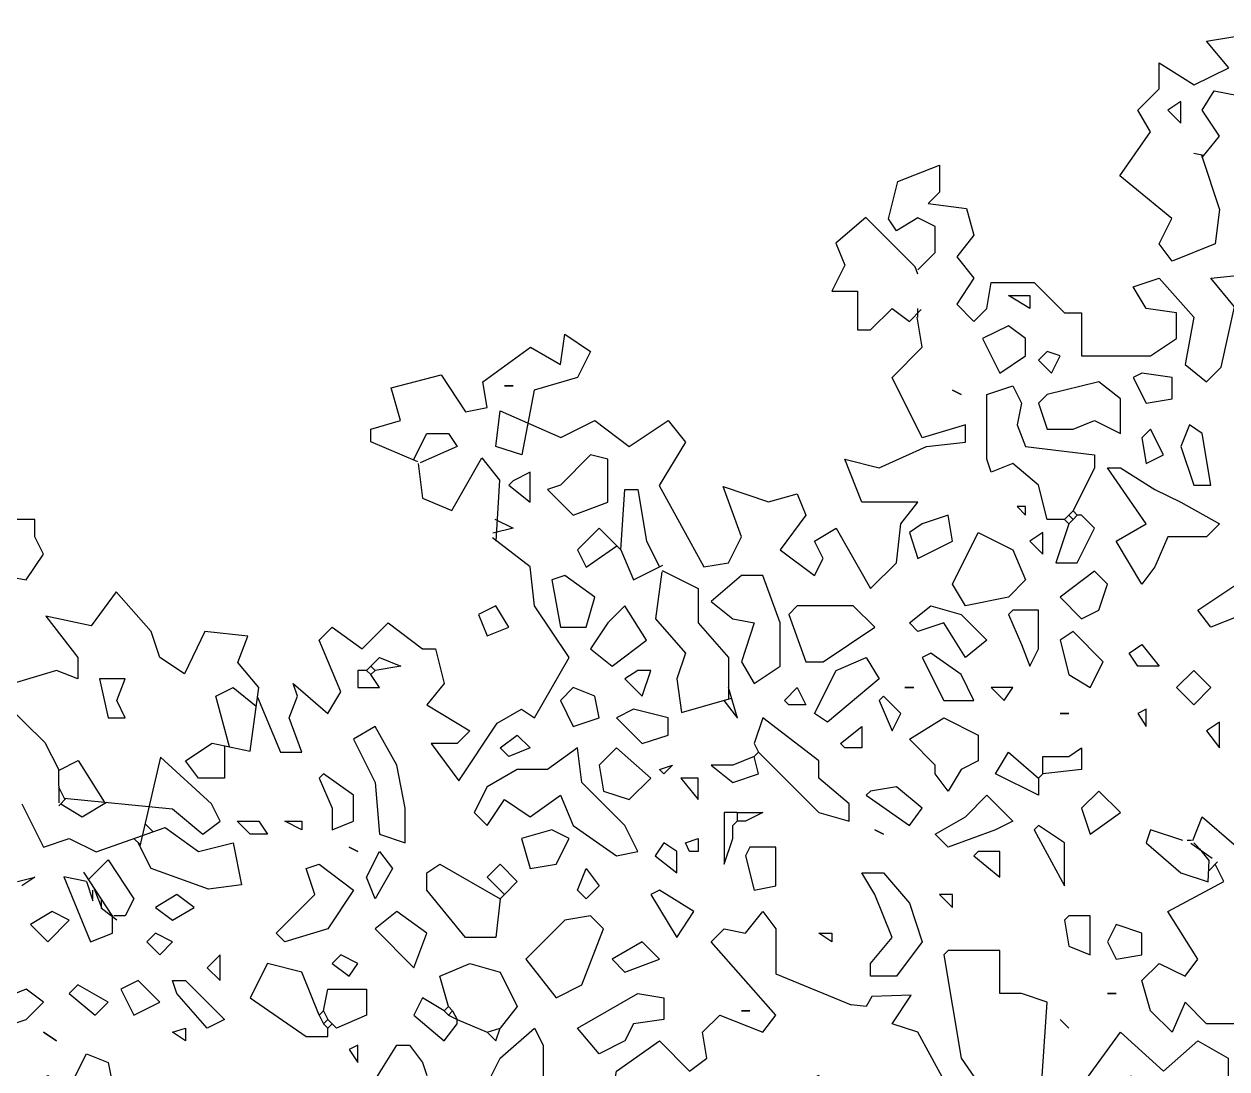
# Model space of a CAD drawing. Header units: metres. Extents: x -3.8 to 7.9, y -0.6 to 14.
# Drawn here: x -1.485 to -0.128, y 11.843 to 13.022 of the extents above; entities that cross this region are included whole.
import ezdxf

# ---------------------------------------------------------------- set-up
doc = ezdxf.new("R2010")
doc.units = ezdxf.units.M
doc.layers.add('ceco.net 88 green shadow', color=102, linetype='Continuous')
doc.layers.add('ceco.net 88 pair trees', color=7, linetype='Continuous')

msp = doc.modelspace()

# ---------------------------------------------------------------- linework, layer by layer
at = {"layer": 'ceco.net 88 green shadow', "linetype": 'Continuous'}
for p, q in [((-0.1805, 12.9345), (-0.1951, 12.9248)), ((-0.1805, 12.9102), (-0.1805, 12.9345)), ((-0.1951, 12.9248), (-0.1805, 12.9102)), ((-0.3749, 12.7158), (-0.3506, 12.7158)), ((-0.3506, 12.7013), (-0.3749, 12.7158)), ((-0.3506, 12.7158), (-0.3506, 12.7013)), ((-0.3749, 12.6818), (-0.4041, 12.6672)), ((-0.3555, 12.6672), (-0.3749, 12.6818)), ((-0.4041, 12.6672), (-0.3846, 12.6284)), ((-0.3555, 12.6478), (-0.3555, 12.6672)), ((-0.3846, 12.6284), (-0.3555, 12.6478)), ((-0.3312, 12.6527), (-0.3409, 12.6429)), ((-0.3166, 12.6478), (-0.3312, 12.6527)), ((-0.3263, 12.6284), (-0.3166, 12.6478)), ((-0.3409, 12.6429), (-0.3263, 12.6284)), ((-0.2243, 12.6284), (-0.234, 12.6235)), ((-0.234, 12.6235), (-0.2194, 12.5943)), ((-0.1902, 12.6235), (-0.2243, 12.6284)), ((-0.1902, 12.5992), (-0.1902, 12.6235)), ((-0.9435, 12.6138), (-0.9338, 12.6138)), ((-0.9338, 12.6138), (-0.9435, 12.6138)), ((-0.4381, 12.6089), (-0.4284, 12.6041)), ((-0.4284, 12.6041), (-0.4381, 12.6089)), ((-0.3992, 12.6041), (-0.3701, 12.6138)), ((-0.3701, 12.6138), (-0.3603, 12.5943)), ((-0.2729, 12.6186), (-0.3312, 12.6041)), ((-0.2486, 12.5992), (-0.2729, 12.6186)), ((-0.3992, 12.5749), (-0.3992, 12.6041)), ((-0.3603, 12.5943), (-0.3652, 12.57)), ((-0.3312, 12.6041), (-0.3409, 12.5943)), ((-0.3409, 12.5943), (-0.3312, 12.5652)), ((-0.2486, 12.5603), (-0.2486, 12.5992)), ((-0.2194, 12.5943), (-0.1902, 12.5992)), ((-0.3992, 12.5312), (-0.3992, 12.5749)), ((-0.3652, 12.57), (-0.3555, 12.5457)), ((-0.302, 12.5652), (-0.2777, 12.5749)), ((-0.2777, 12.5749), (-0.2486, 12.5603)), ((-0.1708, 12.57), (-0.1805, 12.5457)), ((-0.1562, 12.5603), (-0.1708, 12.57)), ((-0.3312, 12.5652), (-0.302, 12.5652)), ((-0.2145, 12.5652), (-0.2243, 12.5555)), ((-0.2243, 12.5555), (-0.2194, 12.5263)), ((-0.2, 12.536), (-0.2145, 12.5652)), ((-0.1465, 12.502), (-0.1562, 12.5603)), ((-0.3555, 12.5457), (-0.2777, 12.536)), ((-0.1805, 12.5457), (-0.1659, 12.502)), ((-0.8463, 12.536), (-0.8804, 12.502)), ((-0.8269, 12.5312), (-0.8463, 12.536)), ((-0.8269, 12.4826), (-0.8269, 12.5312)), ((-0.3944, 12.5166), (-0.3992, 12.5312)), ((-0.3701, 12.5263), (-0.3944, 12.5166)), ((-0.3409, 12.502), (-0.3701, 12.5263)), ((-0.2777, 12.536), (-0.2777, 12.5214)), ((-0.2194, 12.5263), (-0.2, 12.536)), ((-0.9144, 12.5166), (-0.9338, 12.5069)), ((-0.9144, 12.4826), (-0.9144, 12.5166)), ((-0.2777, 12.5214), (-0.302, 12.4728)), ((-0.2631, 12.5214), (-0.2486, 12.5214)), ((-0.2194, 12.4583), (-0.2631, 12.5214)), ((-0.2486, 12.5214), (-0.2097, 12.4971)), ((-0.9338, 12.5069), (-0.9387, 12.502)), ((-0.9387, 12.502), (-0.9144, 12.4826)), ((-0.8804, 12.502), (-0.8949, 12.4971)), ((-0.3312, 12.4631), (-0.3409, 12.502)), ((-0.1659, 12.502), (-0.1465, 12.502)), ((-0.8949, 12.4971), (-0.8658, 12.468)), ((-0.2097, 12.4971), (-0.1805, 12.4826)), ((-0.8658, 12.468), (-0.8269, 12.4826)), ((-0.3652, 12.4777), (-0.3555, 12.468)), ((-0.3555, 12.4777), (-0.3652, 12.4777)), ((-0.3555, 12.468), (-0.3555, 12.4777)), ((-0.3069, 12.468), (-0.302, 12.4728)), ((-0.302, 12.4728), (-0.2972, 12.468)), ((-0.1805, 12.4826), (-0.1368, 12.4583)), ((-1.4733, 12.4631), (-1.4976, 12.4631)), ((-1.4733, 12.4437), (-1.4733, 12.4631)), ((-0.4721, 12.4583), (-0.4867, 12.4485)), ((-0.443, 12.468), (-0.4721, 12.4583)), ((-0.4381, 12.4388), (-0.443, 12.468)), ((-0.3117, 12.4631), (-0.3312, 12.4631)), ((-0.3069, 12.4583), (-0.3215, 12.4145)), ((-0.3117, 12.4631), (-0.3069, 12.468)), ((-0.3117, 12.4631), (-0.3069, 12.4583)), ((-0.3069, 12.468), (-0.302, 12.4631)), ((-0.3069, 12.4583), (-0.302, 12.4631)), ((-0.302, 12.4631), (-0.2972, 12.468)), ((-0.2923, 12.468), (-0.2972, 12.468)), ((-0.2777, 12.4534), (-0.2923, 12.468)), ((-0.2534, 12.4388), (-0.2194, 12.4583)), ((-0.1368, 12.4583), (-0.1514, 12.4437)), ((-0.4867, 12.4485), (-0.477, 12.4194)), ((-0.4381, 12.3902), (-0.4089, 12.4485)), ((-0.4089, 12.4485), (-0.3701, 12.4291)), ((-0.336, 12.4485), (-0.3506, 12.4388)), ((-0.336, 12.4242), (-0.336, 12.4485)), ((-0.2972, 12.4145), (-0.2777, 12.4534)), ((-1.4636, 12.4242), (-1.4733, 12.4437)), ((-0.477, 12.4194), (-0.4381, 12.4388)), ((-0.3506, 12.4388), (-0.336, 12.4242)), ((-0.2243, 12.3902), (-0.2534, 12.4388)), ((-0.1951, 12.4437), (-0.2097, 12.4097)), ((-0.1514, 12.4437), (-0.1951, 12.4437)), ((-1.483, 12.3951), (-1.4636, 12.4242)), ((-0.3701, 12.4291), (-0.3555, 12.3951)), ((-1.5365, 12.4048), (-1.483, 12.3951)), ((-0.3215, 12.4145), (-0.2972, 12.4145)), ((-0.2777, 12.4048), (-0.3166, 12.3756)), ((-0.2631, 12.3902), (-0.2777, 12.4048)), ((-0.2097, 12.4097), (-0.2243, 12.3902)), ((-0.8755, 12.3999), (-0.8901, 12.3951)), ((-0.8901, 12.3951), (-0.8804, 12.3416)), ((-0.8415, 12.3756), (-0.8755, 12.3999)), ((-0.6762, 12.3999), (-0.7103, 12.3708)), ((-0.6519, 12.3999), (-0.6762, 12.3999)), ((-0.6325, 12.3465), (-0.6519, 12.3999)), ((-0.4235, 12.3659), (-0.4381, 12.3902)), ((-0.3555, 12.3951), (-0.3749, 12.3756)), ((-0.2729, 12.3611), (-0.2631, 12.3902)), ((-0.1611, 12.3611), (-0.1173, 12.3902)), ((-0.9533, 12.3659), (-0.9727, 12.3562)), ((-0.9387, 12.3416), (-0.9533, 12.3659)), ((-0.8512, 12.3416), (-0.8415, 12.3756)), ((-0.8075, 12.3659), (-0.8269, 12.3465)), ((-0.7832, 12.327), (-0.8075, 12.3659)), ((-0.7103, 12.3708), (-0.686, 12.3513)), ((-0.6131, 12.3659), (-0.6228, 12.3562)), ((-0.5499, 12.3659), (-0.6131, 12.3659)), ((-0.5256, 12.3416), (-0.5499, 12.3659)), ((-0.4867, 12.3465), (-0.4624, 12.3659)), ((-0.4624, 12.3659), (-0.4284, 12.3562)), ((-0.3749, 12.3756), (-0.4235, 12.3659)), ((-0.3166, 12.3756), (-0.2923, 12.3513)), ((-0.9727, 12.3562), (-0.963, 12.3319)), ((-0.686, 12.3513), (-0.6617, 12.3465)), ((-0.6228, 12.3562), (-0.6033, 12.3027)), ((-0.4284, 12.3562), (-0.3992, 12.327)), ((-0.3701, 12.3611), (-0.3749, 12.3562)), ((-0.3749, 12.3562), (-0.3603, 12.3222)), ((-0.3409, 12.3611), (-0.3701, 12.3611)), ((-0.3409, 12.3173), (-0.3409, 12.3611)), ((-0.2923, 12.3513), (-0.2729, 12.3611)), ((-0.1465, 12.3416), (-0.1611, 12.3611)), ((-0.0979, 12.3611), (-0.1465, 12.3416)), ((-0.963, 12.3319), (-0.9387, 12.3416)), ((-0.8804, 12.3416), (-0.8512, 12.3416)), ((-0.8269, 12.3465), (-0.8463, 12.3173)), ((-0.6617, 12.3465), (-0.6762, 12.3027)), ((-0.6325, 12.2979), (-0.6325, 12.3465)), ((-0.5839, 12.3027), (-0.5256, 12.3416)), ((-0.477, 12.3368), (-0.4867, 12.3465)), ((-0.4478, 12.3465), (-0.477, 12.3368)), ((-0.4235, 12.3076), (-0.4478, 12.3465)), ((-0.302, 12.3368), (-0.3166, 12.327)), ((-0.268, 12.3027), (-0.302, 12.3368)), ((-0.822, 12.2979), (-0.7832, 12.327)), ((-0.3992, 12.327), (-0.4235, 12.3076)), ((-0.3603, 12.3222), (-0.3506, 12.2979)), ((-0.3166, 12.327), (-0.3069, 12.2882)), ((-0.2388, 12.3125), (-0.2243, 12.3222)), ((-0.2243, 12.3222), (-0.2048, 12.2979)), ((-0.8463, 12.3173), (-0.822, 12.2979)), ((-0.4624, 12.3125), (-0.4721, 12.3076)), ((-0.4284, 12.2882), (-0.4624, 12.3125)), ((-0.3506, 12.2979), (-0.3409, 12.3173)), ((-0.2291, 12.2979), (-0.2388, 12.3125)), ((-1.0991, 12.293), (-1.0942, 12.2979)), ((-1.0942, 12.2979), (-1.0845, 12.3076)), ((-1.0942, 12.2979), (-1.0893, 12.293)), ((-1.0602, 12.2979), (-1.0893, 12.293)), ((-1.0845, 12.3076), (-1.0602, 12.2979)), ((-0.6762, 12.3027), (-0.6617, 12.2784)), ((-0.6617, 12.2784), (-0.6325, 12.2979)), ((-0.6033, 12.3027), (-0.5839, 12.3027)), ((-0.5693, 12.293), (-0.5353, 12.3076)), ((-0.5353, 12.3076), (-0.5207, 12.2833)), ((-0.4721, 12.3076), (-0.4478, 12.259)), ((-0.2826, 12.2736), (-0.268, 12.3027)), ((-0.2048, 12.2979), (-0.2291, 12.2979)), ((-1.4004, 12.2833), (-1.3907, 12.2396)), ((-1.3712, 12.2833), (-1.4004, 12.2833)), ((-1.3809, 12.259), (-1.3712, 12.2833)), ((-1.0991, 12.293), (-1.1088, 12.293)), ((-1.1088, 12.293), (-1.1088, 12.2736)), ((-1.0991, 12.293), (-1.0942, 12.2882)), ((-1.0942, 12.2882), (-1.0893, 12.293)), ((-1.0845, 12.2736), (-1.0942, 12.2882)), ((-0.7929, 12.293), (-0.8075, 12.2833)), ((-0.8075, 12.2833), (-0.788, 12.2639)), ((-0.7783, 12.293), (-0.7929, 12.293)), ((-0.788, 12.2639), (-0.7783, 12.293)), ((-0.5936, 12.2444), (-0.5693, 12.293)), ((-0.5207, 12.2833), (-0.579, 12.2347)), ((-0.4138, 12.259), (-0.4284, 12.2882)), ((-0.3069, 12.2882), (-0.2826, 12.2736)), ((-0.1659, 12.293), (-0.1854, 12.2736)), ((-0.1465, 12.2736), (-0.1659, 12.293)), ((-1.1088, 12.2736), (-1.0845, 12.2736)), ((-0.8658, 12.2736), (-0.8804, 12.259)), ((-0.8415, 12.2639), (-0.8658, 12.2736)), ((-0.6276, 12.259), (-0.6131, 12.2736)), ((-0.6131, 12.2736), (-0.6033, 12.2541)), ((-0.4916, 12.2736), (-0.4818, 12.2736)), ((-0.4818, 12.2736), (-0.4916, 12.2736)), ((-0.3944, 12.2736), (-0.3798, 12.259)), ((-0.3701, 12.2736), (-0.3944, 12.2736)), ((-0.3798, 12.259), (-0.3701, 12.2736)), ((-0.1854, 12.2736), (-0.1659, 12.2541)), ((-0.1659, 12.2541), (-0.1465, 12.2736)), ((-1.3712, 12.2396), (-1.3809, 12.259)), ((-0.8804, 12.259), (-0.8658, 12.2298)), ((-0.8366, 12.2396), (-0.8415, 12.2639)), ((-0.6228, 12.2541), (-0.6276, 12.259)), ((-0.6033, 12.2541), (-0.6228, 12.2541)), ((-0.5159, 12.2639), (-0.5207, 12.259)), ((-0.5207, 12.259), (-0.5061, 12.225)), ((-0.4964, 12.2444), (-0.5159, 12.2639)), ((-0.4478, 12.259), (-0.4138, 12.259)), ((-0.7977, 12.2493), (-0.8172, 12.2396)), ((-0.7589, 12.2396), (-0.7977, 12.2493)), ((-0.579, 12.2347), (-0.5936, 12.2444)), ((-0.5061, 12.225), (-0.4964, 12.2444)), ((-0.3166, 12.2444), (-0.3069, 12.2444)), ((-0.3069, 12.2444), (-0.3166, 12.2444)), ((-0.2194, 12.2493), (-0.2291, 12.2444)), ((-0.2291, 12.2444), (-0.2194, 12.2298)), ((-0.2194, 12.2298), (-0.2194, 12.2493)), ((-1.3907, 12.2396), (-1.3712, 12.2396)), ((-1.0893, 12.2298), (-1.1136, 12.2153)), ((-1.065, 12.1861), (-1.0893, 12.2298)), ((-0.8658, 12.2298), (-0.8366, 12.2396)), ((-0.8172, 12.2396), (-0.788, 12.2104)), ((-0.7589, 12.2201), (-0.7589, 12.2396)), ((-0.6519, 12.2396), (-0.6617, 12.2104)), ((-0.5888, 12.191), (-0.6519, 12.2396)), ((-0.5645, 12.2104), (-0.5402, 12.2298)), ((-0.5402, 12.2298), (-0.5402, 12.2055)), ((-0.4867, 12.2153), (-0.4478, 12.2396)), ((-0.4478, 12.2396), (-0.4089, 12.2201)), ((-0.1368, 12.2347), (-0.1514, 12.225)), ((-0.1368, 12.2055), (-0.1368, 12.2347)), ((-1.1136, 12.2153), (-1.0893, 12.1667)), ((-0.9484, 12.2055), (-0.929, 12.2201)), ((-0.929, 12.2201), (-0.9144, 12.2055)), ((-0.788, 12.2104), (-0.7589, 12.2201)), ((-0.4575, 12.1861), (-0.4867, 12.2153)), ((-0.4089, 12.2201), (-0.4089, 12.191)), ((-0.1514, 12.225), (-0.1368, 12.2055)), ((-0.9387, 12.1958), (-0.9484, 12.2055)), ((-0.9144, 12.2055), (-0.9387, 12.1958)), ((-0.8609, 12.2055), (-0.8949, 12.1812)), ((-0.8561, 12.1667), (-0.8609, 12.2055)), ((-0.8172, 12.2055), (-0.8366, 12.1861)), ((-0.7783, 12.1715), (-0.8172, 12.2055)), ((-0.6617, 12.2104), (-0.6568, 12.2007)), ((-0.6617, 12.1958), (-0.6568, 12.2007)), ((-0.6568, 12.2007), (-0.6325, 12.1764)), ((-0.5596, 12.2055), (-0.5645, 12.2104)), ((-0.5402, 12.2055), (-0.5596, 12.2055)), ((-0.3895, 12.1764), (-0.3749, 12.2007)), ((-0.3749, 12.2007), (-0.3409, 12.1715)), ((-0.3069, 12.1958), (-0.2923, 12.2055)), ((-0.2923, 12.2055), (-0.2923, 12.1812)), ((-0.6617, 12.1958), (-0.686, 12.1861)), ((-0.6568, 12.1764), (-0.6617, 12.1958)), ((-0.5888, 12.1715), (-0.5888, 12.191)), ((-0.4089, 12.191), (-0.4284, 12.1812)), ((-0.336, 12.1764), (-0.336, 12.1958)), ((-0.336, 12.1958), (-0.3069, 12.1958)), ((-1.1477, 12.1764), (-1.1525, 12.1715)), ((-1.1136, 12.1521), (-1.1477, 12.1764)), ((-1.0553, 12.1375), (-1.065, 12.1861)), ((-0.929, 12.1812), (-0.963, 12.1618)), ((-0.8949, 12.1812), (-0.929, 12.1812)), ((-0.8366, 12.1861), (-0.8318, 12.1569)), ((-0.7686, 12.1812), (-0.754, 12.1861)), ((-0.7637, 12.1764), (-0.7686, 12.1812)), ((-0.754, 12.1861), (-0.7637, 12.1764)), ((-0.686, 12.1861), (-0.7103, 12.1861)), ((-0.7103, 12.1861), (-0.686, 12.1667)), ((-0.686, 12.1667), (-0.6568, 12.1764)), ((-0.6325, 12.1764), (-0.5888, 12.1326)), ((-0.4575, 12.1764), (-0.4575, 12.1861)), ((-0.443, 12.1569), (-0.4575, 12.1764)), ((-0.4284, 12.1812), (-0.443, 12.1569)), ((-0.3409, 12.1521), (-0.3895, 12.1764)), ((-0.3409, 12.1715), (-0.336, 12.1764)), ((-0.2923, 12.1812), (-0.336, 12.1764)), ((-1.1525, 12.1715), (-1.1379, 12.1375)), ((-1.0893, 12.1667), (-1.0845, 12.1083)), ((-0.963, 12.1618), (-0.9776, 12.1326)), ((-0.8075, 12.1181), (-0.8561, 12.1667)), ((-0.8026, 12.1472), (-0.7783, 12.1715)), ((-0.7443, 12.1715), (-0.7248, 12.1472)), ((-0.7248, 12.1715), (-0.7443, 12.1715)), ((-0.7248, 12.1472), (-0.7248, 12.1715)), ((-0.5547, 12.1424), (-0.5888, 12.1715)), ((-0.5013, 12.1618), (-0.5304, 12.1569)), ((-0.4721, 12.1375), (-0.5013, 12.1618)), ((-0.3409, 12.1715), (-0.3409, 12.1521)), ((-1.1136, 12.1229), (-1.1136, 12.1521)), ((-0.963, 12.1181), (-0.9435, 12.1472)), ((-0.9435, 12.1472), (-0.9144, 12.1278)), ((-0.9144, 12.1278), (-0.8804, 12.1521)), ((-0.8804, 12.1521), (-0.8658, 12.1181)), ((-0.8318, 12.1569), (-0.8026, 12.1472)), ((-0.5304, 12.1569), (-0.5353, 12.1521)), ((-0.5353, 12.1521), (-0.4867, 12.1181)), ((-0.4235, 12.1278), (-0.3992, 12.1521)), ((-0.3992, 12.1521), (-0.3701, 12.1229)), ((-0.2729, 12.1569), (-0.2923, 12.1375)), ((-0.2486, 12.1326), (-0.2729, 12.1569)), ((-1.1379, 12.1375), (-1.1379, 12.1132)), ((-1.0553, 12.0986), (-1.0553, 12.1375)), ((-0.9776, 12.1326), (-0.963, 12.1181)), ((-0.6811, 12.1326), (-0.6957, 12.1326)), ((-0.6957, 12.1326), (-0.6957, 12.0743)), ((-0.6811, 12.1326), (-0.6811, 12.1229)), ((-0.6811, 12.1326), (-0.6519, 12.1326)), ((-0.6519, 12.1326), (-0.6714, 12.1229)), ((-0.5888, 12.1326), (-0.5547, 12.1229)), ((-0.5547, 12.1229), (-0.5547, 12.1424)), ((-0.4867, 12.1181), (-0.4721, 12.1375)), ((-0.2923, 12.1375), (-0.2826, 12.1083)), ((-0.2826, 12.1083), (-0.2486, 12.1326)), ((-1.2449, 12.1229), (-1.2206, 12.1229)), ((-1.2303, 12.1083), (-1.2449, 12.1229)), ((-1.2206, 12.1229), (-1.2108, 12.1083)), ((-1.1914, 12.1229), (-1.172, 12.1229)), ((-1.172, 12.1132), (-1.1914, 12.1229)), ((-1.172, 12.1229), (-1.172, 12.1132)), ((-1.1379, 12.1132), (-1.1136, 12.1229)), ((-0.686, 12.1181), (-0.6811, 12.1229)), ((-0.6714, 12.1229), (-0.6811, 12.1229)), ((-0.4575, 12.1083), (-0.4235, 12.1278)), ((-0.3701, 12.1229), (-0.3895, 12.1132)), ((-1.2108, 12.1083), (-1.2303, 12.1083)), ((-1.0845, 12.1083), (-1.0553, 12.0986)), ((-0.8901, 12.1132), (-0.9241, 12.1035)), ((-0.8706, 12.1035), (-0.8901, 12.1132)), ((-0.8658, 12.1181), (-0.8172, 12.084)), ((-0.7929, 12.0889), (-0.8075, 12.1181)), ((-0.686, 12.1035), (-0.686, 12.1181)), ((-0.5256, 12.1132), (-0.5159, 12.1083)), ((-0.5159, 12.1083), (-0.5256, 12.1132)), ((-0.443, 12.0938), (-0.4575, 12.1083)), ((-0.3895, 12.1132), (-0.443, 12.0938)), ((-0.3409, 12.1181), (-0.3458, 12.1132)), ((-0.3458, 12.1132), (-0.3117, 12.05)), ((-0.3117, 12.0986), (-0.3409, 12.1181)), ((-1.1185, 12.0938), (-1.1088, 12.0889)), ((-1.1088, 12.0889), (-1.1185, 12.0938)), ((-0.9241, 12.1035), (-0.9144, 12.0695)), ((-0.8852, 12.0743), (-0.8706, 12.1035)), ((-0.7637, 12.0986), (-0.7734, 12.084)), ((-0.7491, 12.0889), (-0.7637, 12.0986)), ((-0.7394, 12.0986), (-0.7248, 12.1035)), ((-0.7346, 12.0889), (-0.7394, 12.0986)), ((-0.7248, 12.1035), (-0.7248, 12.0889)), ((-0.6957, 12.0743), (-0.686, 12.1035)), ((-0.6665, 12.0938), (-0.6714, 12.084)), ((-0.6374, 12.0938), (-0.6665, 12.0938)), ((-0.6374, 12.05), (-0.6374, 12.0938)), ((-0.3117, 12.05), (-0.3117, 12.0986)), ((-1.0991, 12.0597), (-1.0845, 12.0889)), ((-1.0845, 12.0889), (-1.0699, 12.0695)), ((-0.8172, 12.084), (-0.7929, 12.0889)), ((-0.7734, 12.084), (-0.7491, 12.0646)), ((-0.7491, 12.0646), (-0.7491, 12.0889)), ((-0.7248, 12.0889), (-0.7346, 12.0889)), ((-0.6714, 12.084), (-0.6617, 12.0452)), ((-0.4089, 12.0889), (-0.4138, 12.084)), ((-0.4138, 12.084), (-0.3846, 12.0597)), ((-0.3846, 12.0889), (-0.4089, 12.0889)), ((-0.3846, 12.0597), (-0.3846, 12.0889)), ((-1.1671, 12.0695), (-1.1525, 12.0743)), ((-1.1574, 12.0403), (-1.1671, 12.0695)), ((-1.1525, 12.0743), (-1.1136, 12.0452)), ((-1.0699, 12.0695), (-1.0893, 12.0354)), ((-1.031, 12.0646), (-1.0164, 12.0743)), ((-1.031, 12.0452), (-1.031, 12.0646)), ((-1.0164, 12.0743), (-0.9484, 12.0354)), ((-0.9484, 12.0743), (-0.963, 12.0597)), ((-0.929, 12.0549), (-0.9484, 12.0743)), ((-0.9144, 12.0695), (-0.8852, 12.0743)), ((-0.8609, 12.0452), (-0.8512, 12.0695)), ((-0.8512, 12.0695), (-0.8366, 12.05)), ((-0.5402, 12.0646), (-0.5159, 12.0646)), ((-0.5256, 12.0403), (-0.5402, 12.0646)), ((-0.5159, 12.0646), (-0.4867, 12.0306)), ((-1.4927, 12.0549), (-1.4733, 12.0597)), ((-1.4733, 12.0597), (-1.4879, 12.05)), ((-1.0893, 12.0354), (-1.0991, 12.0597)), ((-0.963, 12.0597), (-0.9435, 12.0403)), ((-0.9435, 12.0403), (-0.929, 12.0549)), ((-1.3129, 12.0403), (-1.3372, 12.0257)), ((-1.2935, 12.0257), (-1.3129, 12.0403)), ((-1.2011, 11.9966), (-1.1574, 12.0403)), ((-1.1136, 12.0452), (-1.1428, 12.0014)), ((-0.9873, 11.9917), (-1.031, 12.0452)), ((-0.9484, 12.0354), (-0.9435, 12.0403)), ((-0.8512, 12.0354), (-0.8609, 12.0452)), ((-0.8366, 12.05), (-0.8512, 12.0354)), ((-0.7686, 12.0452), (-0.7783, 12.0403)), ((-0.7783, 12.0403), (-0.7491, 11.9917)), ((-0.7297, 12.0209), (-0.7686, 12.0452)), ((-0.6617, 12.0452), (-0.6374, 12.05)), ((-0.5061, 11.9917), (-0.5256, 12.0403)), ((-0.4527, 12.0403), (-0.4381, 12.0257)), ((-0.4381, 12.0403), (-0.4527, 12.0403)), ((-0.4381, 12.0257), (-0.4381, 12.0403)), ((-1.3372, 12.0257), (-1.3178, 12.0111)), ((-1.3178, 12.0111), (-1.2935, 12.0257)), ((-0.9484, 12.0354), (-0.9533, 11.9917)), ((-0.4867, 12.0306), (-0.4721, 11.9868)), ((-1.4538, 12.0209), (-1.4781, 12.0063)), ((-1.4587, 11.9868), (-1.4344, 12.0111)), ((-1.4344, 12.0111), (-1.4538, 12.0209)), ((-1.065, 12.0209), (-1.0893, 12.0014)), ((-1.031, 11.9966), (-1.065, 12.0209)), ((-0.8755, 12.0111), (-0.9192, 11.9674)), ((-0.8463, 12.016), (-0.8755, 12.0111)), ((-0.8318, 12.0014), (-0.8463, 12.016)), ((-0.7491, 11.9917), (-0.7297, 12.0209)), ((-0.3069, 12.016), (-0.3117, 12.0111)), ((-0.3117, 12.0111), (-0.3069, 11.982)), ((-0.2826, 12.016), (-0.3069, 12.016)), ((-0.2826, 11.9723), (-0.2826, 12.016)), ((-1.4781, 12.0063), (-1.4587, 11.9868)), ((-1.3372, 11.9966), (-1.3469, 11.9868)), ((-1.3178, 11.9868), (-1.3372, 11.9966)), ((-1.1914, 11.9868), (-1.2011, 11.9966)), ((-1.1428, 12.0014), (-1.1914, 11.9868)), ((-1.0893, 12.0014), (-1.0456, 11.9577)), ((-1.0456, 11.9577), (-1.031, 11.9966)), ((-0.8561, 11.9382), (-0.8318, 12.0014)), ((-0.5888, 11.9966), (-0.5742, 11.9966)), ((-0.5742, 11.9868), (-0.5888, 11.9966)), ((-0.5742, 11.9966), (-0.5742, 11.9868)), ((-0.2534, 12.0063), (-0.2631, 11.9868)), ((-0.2243, 11.9966), (-0.2534, 12.0063)), ((-0.2243, 11.9723), (-0.2243, 11.9966)), ((-1.3469, 11.9868), (-1.3323, 11.9723)), ((-1.3323, 11.9723), (-1.3178, 11.9868)), ((-0.9533, 11.9917), (-0.9873, 11.9917)), ((-0.788, 11.9868), (-0.822, 11.9674)), ((-0.7686, 11.9674), (-0.788, 11.9868)), ((-0.5304, 11.9625), (-0.5061, 11.9917)), ((-0.4721, 11.9868), (-0.5013, 11.948)), ((-0.2631, 11.9868), (-0.2534, 11.9674)), ((-1.2643, 11.9723), (-1.2789, 11.9577)), ((-1.2643, 11.9431), (-1.2643, 11.9723)), ((-1.1282, 11.9723), (-1.1379, 11.9625)), ((-1.1088, 11.9625), (-1.1282, 11.9723)), ((-0.443, 11.9771), (-0.4478, 11.9723)), ((-0.4478, 11.9723), (-0.4284, 11.8556)), ((-0.3846, 11.9771), (-0.443, 11.9771)), ((-0.3846, 11.9285), (-0.3846, 11.9771)), ((-0.3069, 11.982), (-0.2826, 11.9723)), ((-0.2534, 11.9674), (-0.2243, 11.9723)), ((-1.2789, 11.9577), (-1.2643, 11.9431)), ((-1.2108, 11.9625), (-1.2303, 11.9237)), ((-1.172, 11.9528), (-1.2108, 11.9625)), ((-1.1379, 11.9625), (-1.1185, 11.948)), ((-1.1185, 11.948), (-1.1088, 11.9625)), ((-1.0164, 11.948), (-0.9824, 11.9625)), ((-0.9824, 11.9625), (-0.9484, 11.9528)), ((-0.9192, 11.9674), (-0.8852, 11.9237)), ((-0.822, 11.9674), (-0.8075, 11.9528)), ((-0.8075, 11.9528), (-0.7686, 11.9674)), ((-0.5304, 11.948), (-0.5304, 11.9625)), ((-1.3566, 11.9431), (-1.3761, 11.9334)), ((-1.3323, 11.9188), (-1.3566, 11.9431)), ((-1.3178, 11.9431), (-1.3032, 11.9431)), ((-1.3129, 11.9285), (-1.3178, 11.9431)), ((-1.3032, 11.9431), (-1.2594, 11.8994)), ((-1.1525, 11.9042), (-1.172, 11.9528)), ((-1.0067, 11.9139), (-1.0164, 11.948)), ((-0.9484, 11.9528), (-0.929, 11.9139)), ((-0.5013, 11.948), (-0.5304, 11.948)), ((-1.4247, 11.9382), (-1.4344, 11.9285)), ((-1.4344, 11.9285), (-1.4052, 11.9042)), ((-1.3907, 11.9188), (-1.4247, 11.9382)), ((-1.3761, 11.9334), (-1.3615, 11.9042)), ((-1.2789, 11.8896), (-1.3129, 11.9285)), ((-1.1477, 11.9091), (-1.1428, 11.9334)), ((-1.1428, 11.9334), (-1.0991, 11.9334)), ((-1.0991, 11.9334), (-1.0991, 11.9042)), ((-0.8852, 11.9237), (-0.8561, 11.9382)), ((-0.8609, 11.8896), (-0.7929, 11.9285)), ((-0.7929, 11.9285), (-0.7637, 11.9237)), ((-0.3603, 11.9285), (-0.3846, 11.9285)), ((-0.3312, 11.9188), (-0.3603, 11.9285)), ((-0.2631, 11.9285), (-0.2534, 11.9285)), ((-0.2534, 11.9285), (-0.2631, 11.9285)), ((-1.4052, 11.9042), (-1.3907, 11.9188)), ((-1.3615, 11.9042), (-1.3323, 11.9188)), ((-1.2303, 11.9237), (-1.1671, 11.8799)), ((-1.0359, 11.9237), (-1.0456, 11.9042)), ((-1.0116, 11.9091), (-1.0359, 11.9237)), ((-0.7637, 11.9237), (-0.7637, 11.8994)), ((-0.3409, 11.7779), (-0.3312, 11.9188)), ((-1.1525, 11.9042), (-1.1477, 11.9091)), ((-1.1525, 11.9042), (-1.1477, 11.8945)), ((-1.1477, 11.9091), (-1.1428, 11.8994)), ((-1.0991, 11.9042), (-1.1331, 11.8896)), ((-1.0456, 11.9042), (-1.0116, 11.8751)), ((-1.0116, 11.9091), (-1.0067, 11.9139)), ((-1.0116, 11.9091), (-1.0067, 11.9042)), ((-1.0067, 11.9139), (-1.0019, 11.9091)), ((-1.0067, 11.9042), (-1.0019, 11.9091)), ((-1.0067, 11.9042), (-0.997, 11.8994)), ((-1.0019, 11.9091), (-0.997, 11.8994)), ((-0.929, 11.9139), (-0.9484, 11.8896)), ((-0.6762, 11.9091), (-0.6665, 11.9091)), ((-0.6665, 11.9091), (-0.6762, 11.9091)), ((-1.3178, 11.8848), (-1.3032, 11.8896)), ((-1.3032, 11.8896), (-1.3032, 11.8751)), ((-1.2594, 11.8994), (-1.2789, 11.8896)), ((-1.1477, 11.8945), (-1.1428, 11.8994)), ((-1.1477, 11.8945), (-1.1428, 11.8896)), ((-1.1428, 11.8994), (-1.1379, 11.8945)), ((-1.1428, 11.8896), (-1.1379, 11.8945)), ((-1.1428, 11.8799), (-1.1428, 11.8896)), ((-1.1331, 11.8896), (-1.1379, 11.8945)), ((-1.0116, 11.8751), (-0.997, 11.8945)), ((-0.997, 11.8945), (-0.997, 11.8994)), ((-0.997, 11.8994), (-0.963, 11.8848)), ((-0.963, 11.8848), (-0.9484, 11.8896)), ((-0.9533, 11.8751), (-0.9484, 11.8896)), ((-0.9484, 11.8556), (-0.9095, 11.8896)), ((-0.9095, 11.8896), (-0.8998, 11.8702)), ((-0.8366, 11.8605), (-0.8609, 11.8896)), ((-0.7977, 11.8945), (-0.8075, 11.8751)), ((-0.7637, 11.8994), (-0.7977, 11.8945)), ((-0.3166, 11.8994), (-0.3069, 11.8896)), ((-0.3069, 11.8896), (-0.3166, 11.8994)), ((-1.4636, 11.8848), (-1.449, 11.8751)), ((-1.449, 11.8751), (-1.4636, 11.8848)), ((-1.3032, 11.8751), (-1.3178, 11.8848)), ((-1.1671, 11.8799), (-1.1428, 11.8799)), ((-0.963, 11.8848), (-0.9533, 11.8751)), ((-0.8075, 11.8751), (-0.8366, 11.8605)), ((-1.1088, 11.8702), (-1.1185, 11.8653)), ((-1.1185, 11.8653), (-1.1088, 11.8508)), ((-1.1136, 11.7924), (-1.065, 11.8702)), ((-1.1088, 11.8508), (-1.1088, 11.8702)), ((-1.065, 11.8702), (-1.0505, 11.8702)), ((-1.0505, 11.8702), (-1.0359, 11.8508)), ((-0.8998, 11.8702), (-0.8998, 11.807)), ((-1.0359, 11.8508), (-1.031, 11.8362)), ((-0.9678, 11.8167), (-0.9484, 11.8556)), ((-0.4284, 11.8556), (-0.3603, 11.7584))]:
    msp.add_line(p, q, dxfattribs=at)
at = {"layer": 'ceco.net 88 pair trees', "linetype": 'Continuous'}
for p, q in [((-0.1545, 12.8736), (-0.1659, 12.8762)), ((-0.477, 12.7401), (-0.4801, 12.7482)), ((-0.477, 12.6915), (-0.477, 12.7013)), ((-1.3316, 12.1951), (-1.3547, 12.0947)), ((-1.4465, 12.1815), (-1.4463, 12.1438)), ((-1.4465, 12.1618), (-1.4393, 12.1472)), ((-1.4463, 12.1402), (-1.4378, 12.1487)), ((-1.3489, 12.12), (-1.3399, 12.111)), ((-1.3615, 12.1035), (-1.3542, 12.0962)), ((-0.1684, 12.1011), (-0.1732, 12.1011)), ((-0.1691, 12.0981), (-0.145, 12.0811)), ((-0.1567, 12.0891), (-0.1659, 12.0986)), ((-0.1484, 12.0785), (-0.1589, 12.0916)), ((-1.4184, 12.0656), (-1.3858, 12.0153)), ((-0.1489, 12.067), (-0.1392, 12.077)), ((-1.415, 12.0549), (-1.4077, 12.033)), ((-1.4077, 12.0354), (-1.4077, 12.0452)), ((-1.4062, 12.0466), (-1.3979, 12.0255)), ((-1.3979, 12.0245), (-1.3979, 12.034)), ((-1.3809, 12.0111), (-1.3979, 12.0245))]:
    msp.add_line(p, q, dxfattribs=at)
for points in [[(-0.1572, 12.874), (-0.1368, 12.813), (-0.1416, 12.7742), (-0.1902, 12.7547), (-0.2048, 12.7742), (-0.1905, 12.8028), (-0.2493, 12.851), (-0.2145, 12.9005), (-0.2291, 12.9248), (-0.2048, 12.9491), (-0.2048, 12.9783), (-0.1652, 12.9535), (-0.1263, 12.9725), (-0.1514, 13.0026), (-0.0347, 13.022), (-0.024, 12.9953), (-0.0376, 12.9435), (-0.0299, 12.92), (-0.0714, 12.9095)], [(-0.1562, 12.8714), (-0.1368, 12.8957), (-0.1562, 12.9248), (-0.1429, 12.9469), (-0.0906, 12.9365), (-0.0687, 12.9102)], [(-0.477, 12.745), (-0.4575, 12.7644), (-0.4575, 12.7936), (-0.477, 12.8033), (-0.5013, 12.7887), (-0.5103, 12.8024), (-0.4998, 12.8446), (-0.4527, 12.8629), (-0.4527, 12.8325), (-0.4656, 12.8196), (-0.4223, 12.814), (-0.4138, 12.7839), (-0.4332, 12.7596), (-0.4138, 12.7353), (-0.4332, 12.7061), (-0.4138, 12.6867), (-0.3992, 12.7013), (-0.3944, 12.7304), (-0.3458, 12.7304), (-0.3117, 12.6964), (-0.2923, 12.6964), (-0.2923, 12.6478), (-0.2145, 12.6478), (-0.1854, 12.6672), (-0.1854, 12.6964), (-0.2194, 12.7013), (-0.234, 12.7256), (-0.2048, 12.7353), (-0.1659, 12.6915), (-0.1757, 12.6381), (-0.1514, 12.6186), (-0.1348, 12.6352), (-0.1198, 12.7032), (-0.1465, 12.7353), (-0.1028, 12.7401)], [(-0.4801, 12.7482), (-0.5358, 12.8038), (-0.5698, 12.7749), (-0.5596, 12.7499), (-0.5742, 12.7207), (-0.545, 12.7207), (-0.545, 12.677), (-0.5304, 12.677), (-0.5061, 12.7013), (-0.4867, 12.6867), (-0.4733, 12.7001)], [(-1.041, 12.5282), (-1.0942, 12.5508), (-1.0942, 12.5652), (-1.0607, 12.5747), (-1.0711, 12.6118), (-1.015, 12.6262), (-0.9873, 12.5846), (-0.963, 12.5895), (-0.9678, 12.6184), (-0.9141, 12.6575), (-0.8804, 12.6381), (-0.8755, 12.6721), (-0.8463, 12.6527), (-0.8609, 12.6235), (-0.9098, 12.6089), (-0.9239, 12.536), (-0.9533, 12.5457), (-0.9482, 12.5858), (-0.8799, 12.5557), (-0.8415, 12.5749), (-0.8026, 12.5457), (-0.7589, 12.5749), (-0.7394, 12.5506), (-0.7691, 12.5015), (-0.7185, 12.4099), (-0.6908, 12.4145), (-0.6762, 12.4437), (-0.6969, 12.5005), (-0.6454, 12.4831), (-0.6131, 12.4923), (-0.6033, 12.468), (-0.6325, 12.4291), (-0.5936, 12.3999), (-0.5839, 12.4194), (-0.5936, 12.4388), (-0.5693, 12.4534), (-0.5304, 12.3854), (-0.5013, 12.4145), (-0.4964, 12.4583), (-0.477, 12.4826), (-0.5402, 12.4826), (-0.5596, 12.5312), (-0.5207, 12.5214), (-0.4673, 12.5457), (-0.4235, 12.5506), (-0.4235, 12.57), (-0.4721, 12.5555), (-0.5061, 12.6235), (-0.4721, 12.6575), (-0.4777, 12.6915)], [(-1.0461, 12.5304), (-1.031, 12.5603), (-1.0067, 12.5603), (-0.997, 12.5457), (-1.0385, 12.5273)], [(-1.0407, 12.5263), (-1.0359, 12.4874), (-1.0028, 12.4733), (-0.9691, 12.5326), (-0.9489, 12.5076), (-0.9533, 12.4388)], [(-0.8123, 12.4291), (-0.8075, 12.4971), (-0.7929, 12.4971), (-0.7832, 12.4388), (-0.7686, 12.4097)], [(-0.9545, 12.4636), (-0.9338, 12.4534), (-0.9564, 12.4478)], [(-0.8123, 12.4291), (-0.8366, 12.4534), (-0.8609, 12.4291), (-0.8512, 12.4094), (-0.8167, 12.4335)], [(-1.222, 12.2627), (-1.1963, 12.2007), (-1.172, 12.2007), (-1.1865, 12.2396), (-1.1768, 12.2639), (-1.1817, 12.2784), (-1.1428, 12.2444), (-1.1282, 12.2687), (-1.1525, 12.327), (-1.1379, 12.3416), (-1.1039, 12.3173), (-1.0748, 12.3465), (-1.0359, 12.3173), (-1.0213, 12.3173), (-1.0116, 12.2784), (-1.031, 12.2541), (-0.9824, 12.225), (-0.997, 12.2104), (-1.0262, 12.2104), (-0.9948, 12.1686), (-0.9518, 12.2335), (-0.9241, 12.2493), (-0.9095, 12.2396), (-0.8706, 12.3076), (-0.9095, 12.3659), (-0.9144, 12.4097), (-0.9569, 12.4427)], [(-0.8123, 12.4291), (-0.7977, 12.3951), (-0.7647, 12.4116)], [(-0.7659, 12.4041), (-0.7732, 12.3511), (-0.7394, 12.3125), (-0.7491, 12.2833), (-0.7438, 12.2456), (-0.6874, 12.2617)], [(-0.7654, 12.4058), (-0.7248, 12.3854), (-0.7248, 12.3465), (-0.6908, 12.3076), (-0.6908, 12.2607)], [(-1.2594, 12.208), (-1.2594, 12.1715), (-1.2886, 12.1715), (-1.3032, 12.191), (-1.2733, 12.2109), (-1.2305, 12.2019), (-1.2206, 12.2736), (-1.2444, 12.302), (-1.2329, 12.3317), (-1.2813, 12.337), (-1.3046, 12.2891), (-1.3323, 12.3076), (-1.3421, 12.3368), (-1.3817, 12.3815), (-1.4096, 12.3431), (-1.4609, 12.3543), (-1.4247, 12.3076), (-1.4247, 12.2833), (-1.449, 12.293), (-1.4976, 12.2784), (-1.5083, 12.2571), (-1.4619, 12.2116), (-1.4465, 12.1815)], [(-1.2536, 12.2068), (-1.2692, 12.2639), (-1.2497, 12.2736), (-1.2235, 12.2527)], [(-0.6959, 12.2592), (-0.6806, 12.2391), (-0.6908, 12.2738)], [(-1.4465, 12.18), (-1.4242, 12.1912), (-1.395, 12.1446)], [(-1.4402, 12.1489), (-1.318, 12.1368), (-1.2837, 12.1083), (-1.2643, 12.1229), (-1.274, 12.1424), (-1.3316, 12.1951)], [(-1.4879, 12.1424), (-1.4636, 12.0938), (-1.4344, 12.1035), (-1.404, 12.0884), (-1.3263, 12.1159), (-1.2886, 12.0889), (-1.2497, 12.0986), (-1.2402, 12.0512), (-1.2772, 12.0464), (-1.3421, 12.0695), (-1.3566, 12.0986)], [(-1.4441, 12.1424), (-1.4198, 12.1278), (-1.3924, 12.1443)], [(-0.1669, 12.1011), (-0.1562, 12.1278), (-0.0493, 12.0354)], [(-0.1781, 12.1011), (-0.2145, 12.1132), (-0.2194, 12.0986), (-0.1805, 12.0646), (-0.1497, 12.0544), (-0.1484, 12.0785)], [(-1.413, 12.0568), (-1.3907, 12.0792), (-1.3615, 12.0354), (-1.3712, 12.016), (-1.3843, 12.016)], [(-0.1173, 11.8945), (-0.1514, 11.8945), (-0.1757, 11.9188), (-0.1902, 11.8848), (-0.2145, 11.9091), (-0.2243, 11.9431), (-0.2048, 11.9625), (-0.1757, 11.948), (-0.1611, 11.9674), (-0.1951, 12.0209), (-0.1319, 12.0549), (-0.1416, 12.0743)], [(-1.415, 12.0549), (-1.4405, 12.06), (-1.4103, 11.9868), (-1.3858, 11.9966), (-1.3858, 12.017)], [(-0.5686, 11.7956), (-0.5888, 11.8362), (-0.6228, 11.8216), (-0.6811, 11.8313), (-0.6957, 11.8119), (-0.686, 11.7633), (-0.6913, 11.737), (-0.7934, 11.8017), (-0.822, 11.8119), (-0.8172, 11.841), (-0.7686, 11.8751), (-0.7346, 11.841), (-0.7151, 11.8556), (-0.72, 11.8848), (-0.7005, 11.9042), (-0.6519, 11.8848), (-0.6374, 11.9042), (-0.7103, 11.9868), (-0.6957, 12.0014), (-0.6714, 11.9966), (-0.6519, 12.0209), (-0.6374, 12.0014), (-0.6374, 11.9506), (-0.5525, 11.9156)], [(-1.5253, 11.8853), (-1.483, 11.8994), (-1.4636, 11.9188), (-1.483, 11.9334), (-1.5316, 11.9139)], [(-0.5778, 11.7951), (-0.5299, 11.7978), (-0.5159, 11.807), (-0.4964, 11.7827), (-0.5207, 11.7584), (-0.545, 11.7584), (-0.5645, 11.7244), (-0.4916, 11.7147), (-0.4624, 11.7001), (-0.4235, 11.739), (-0.4187, 11.7001), (-0.3749, 11.6515), (-0.4099, 11.6464), (-0.3667, 11.5813), (-0.3499, 11.6039), (-0.3545, 11.7038), (-0.4187, 11.7779), (-0.477, 11.8848), (-0.5061, 11.8945), (-0.4845, 11.9268), (-0.529, 11.9251), (-0.5353, 11.9139), (-0.5525, 11.9156)], [(-1.5267, 11.8848), (-1.5365, 11.8653), (-1.483, 11.807), (-1.4587, 11.8362), (-1.4344, 11.8216), (-1.415, 11.8605), (-1.3907, 11.8508), (-1.3836, 11.8167)], [(-0.2665, 11.662), (-0.2874, 11.6515), (-0.302, 11.6952), (-0.302, 11.7827), (-0.2874, 11.8313), (-0.2486, 11.8848), (-0.2, 11.841), (-0.1611, 11.8751), (-0.1271, 11.8556), (-0.1271, 11.8226), (-0.2264, 11.8036), (-0.2364, 11.8355), (-0.2631, 11.8265), (-0.268, 11.7924), (-0.2486, 11.7633), (-0.2648, 11.7307)]]:
    msp.add_lwpolyline(points, dxfattribs=at)

doc.saveas('drawing.dxf')
